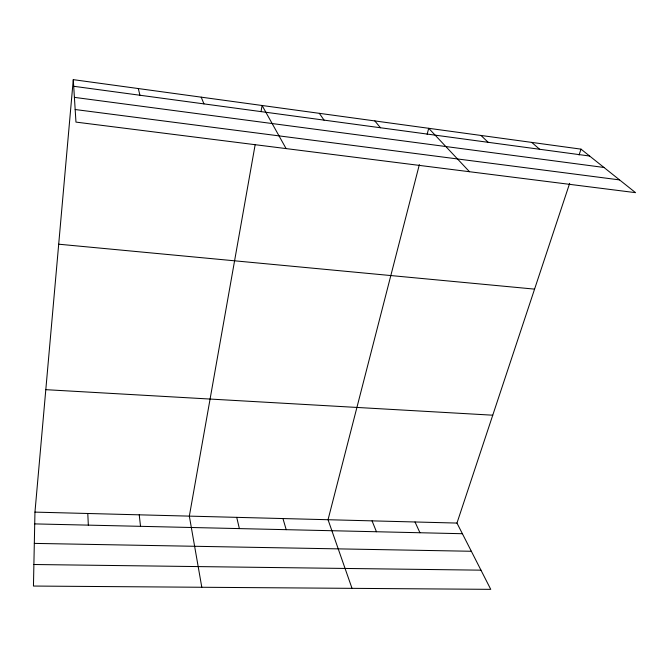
<?xml version="1.0" encoding="UTF-8"?>
<svg xmlns="http://www.w3.org/2000/svg" width="669" height="669" viewBox="0 0 669 669"><rect width="100%" height="100%" fill="white"/><g stroke="black" fill="none" stroke-linecap="round" stroke-linejoin="round"><path stroke-width="1" d="M73.281 79.653L75.965 122.101L635.55 192.655L581.01 149.145L73.281 79.653L34.955 512.12L33.45 586.052L490.745 589.347L456.969 523.066L569.67 183.314M255.19 144.487L189.335 516.125L201.804 587.265M261.01 111.656L262.097 105.493L286.098 148.593M419.354 164.616L328.044 519.721L352.019 588.344M427.14 134.352L428.695 128.297L469.496 171.724M579.061 154.999L581.01 149.145M33.885 564.502L480.969 570.164M34.32 543.395L471.336 551.264M34.713 523.902L462.396 533.72M34.955 512.12L456.969 523.066M45.801 389.667L492.752 415.198M58.696 244.202L534.573 289.125M75.171 109.524L619.561 179.902M74.401 97.365L603.973 167.467M73.699 86.284L589.64 156.028M531.704 142.397L539.657 149.271M480.961 135.447L488.178 142.313M374.849 120.93L380.452 127.754M319.339 113.329L324.055 120.127M415.023 521.979L419.948 532.741M201.218 97.164L203.945 103.896M372.056 520.858L376.455 531.746M282.954 518.55L286.207 529.672M138.316 88.559L139.93 95.241M236.726 517.354L239.368 528.594M139.236 514.821L140.523 526.327M87.79 513.491L88.333 525.132"/></g></svg>
